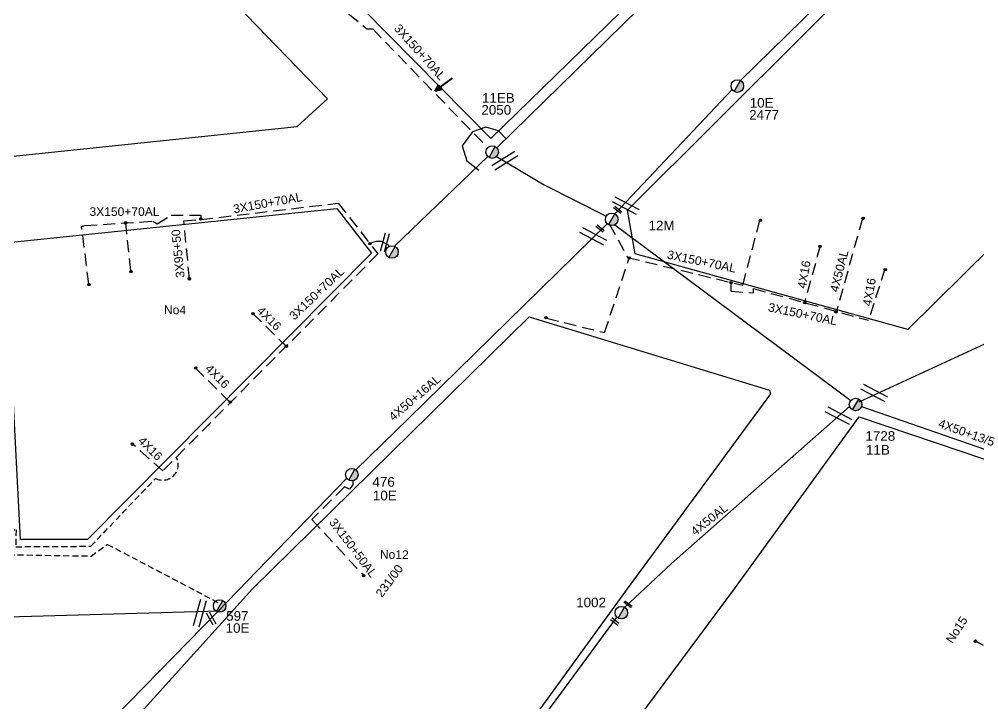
# Model space of a CAD drawing. Header units: millimetres. Extents: x 751 to 1825, y 360 to 872.
# Drawn here: x 1115.8 to 1216, y 472 to 543.4 of the extents above; entities that cross this region are included whole.
import ezdxf

# ---------------------------------------------------------------- set-up
doc = ezdxf.new("R2010")
doc.units = ezdxf.units.MM
doc.linetypes.add('DASHED', pattern=[19.05, 12.7, -6.35])
for name, color, linetype in [('Άγνωστα', 7, 'Continuous'), ('Γέφυρες Εναέριου Δικτύου', 7, 'Continuous'), ('Γυμνά εναέρια ΧΤ (3Φ)   4x50AL', 7, 'Continuous'), ('Γυμνά εναέρια ΧΤ και ΦΟΠ (3Φ)   4x50+16AL', 7, 'Continuous'), ('Εναέρια παροχή ΧΤ 4x16', 7, 'SYN_LINE'), ('Επίτονοι', 7, 'Continuous'), ('Επιγραφές - Σχήματα', 7, 'Continuous'), ('Καλώδια ΧΤ   3x150+50AL', 7, 'DASHED'), ('Καλώδια ΧΤ   3x95+50 AL XLPE', 7, 'DASHED'), ('Καλώδια ΧΤ   3x95+50CU', 7, 'DASHED'), ('Μηχανική τομή', 7, 'Continuous'), ('Στύλος ΦΜ', 7, 'Continuous'), ('Στύλος ΦΜ @ 1', 7, 'Continuous'), ('Συνδέσεις', 7, 'Continuous'), ('Τομή', 7, 'Continuous'), ('Υπόβαθρο ΔΕΗ', 7, 'Continuous'), ('Υπόγεια καλώδια Δικτύου ΧΤ και Παρ. ΧΤ - 3X150+70 AL', 7, 'DASHED'), ('Υπόγεια καλώδια Παροχών ΧΤ   4x50AL', 7, 'DASHED')]:
    doc.layers.add(name, color=color, linetype=linetype)
doc.styles.get("Standard").update_dxf_attribs({"font": 'ARIAL.TTF'})
doc.linetypes.add('SYN_LINE', pattern='A,0.5,-0.0001,["/\\/\\/\\/",Standard,S=0.1,R=0,X=0,Y=-0.05],-0.25', length=0.7501)

# ---------------------------------------------------------------- blocks, each defined once
blk = doc.blocks.new('ΥΠΑΡΧΩΝ ΤΣΙΜΕΝΤΕΝΙΟΣ ΣΤΥΛΟΣ')
at = {"layer": 'Στύλος ΦΜ'}
blk.add_hatch(color=256, dxfattribs=at).paths.add_polyline_path([(-1.29, -2.28, 0.574793), (2.62, 0, 0.268822), (1.3, 2.27)])
blk.add_line((-1.29, -2.28), (1.3, 2.27), dxfattribs=at)
blk.add_circle((0, 0), 2.62, dxfattribs=at)
at = {"layer": 'Στύλος ΦΜ', "flags": 4}
for tag, p in [('ΑΡΙΘΜΟΣ', (-4.68, 8.05)), ('ΤΥΠΟΣ', (-4.91, 3.03))]:
    blk.add_attdef(tag, p, '', height=4, dxfattribs=at)
blk = doc.blocks.new('_ΣΥΝΔΕΣΗ')
at = {"layer": 'Συνδέσεις', "linetype": 'SYN_LINE', "ltscale": 40}
blk.add_hatch(color=256, dxfattribs=at).paths.add_polyline_path([(0.5, -0.01, 1), (-0.5, -0.01, 1)])
at = {"layer": 'Συνδέσεις'}
blk.add_circle((0, -0.01), 0.5, dxfattribs=at)
blk = doc.blocks.new('ΜΗΧΑΝΙΚΗ ΤΟΜΗ')
at = {"layer": 'Μηχανική τομή', "ltscale": 40}
for p, q in [((-1.89, 0.78), (1.89, 0.78)), ((1.89, 0), (-1.89, 0))]:
    blk.add_line(p, q, dxfattribs=at)
blk = doc.blocks.new('ΤΟΜΗ')
at = {"layer": 'Τομή', "ltscale": 40}
for p, q in [((-5.68, 0), (5.68, 0)), ((5.68, -2.33), (-5.68, -2.33))]:
    blk.add_line(p, q, dxfattribs=at)
blk = doc.blocks.new('ΕΠΙΤΟΝΟΣ')
at = {"layer": 'Επίτονοι', "lineweight": 40, "ltscale": 40}
blk.add_hatch(color=256, dxfattribs=at).paths.add_polyline_path([(-1.13, 6.47), (0, 9.1), (1.13, 6.47)])
for p, q in [((-1.13, 6.47), (0, 9.1)), ((0, 9.1), (1.13, 6.47)), ((1.13, 6.47), (-1.13, 6.47)), ((-1.13, 6.47), (0, 6.47)), ((0, 6.47), (0, 0))]:
    blk.add_line(p, q, dxfattribs=at)

msp = doc.modelspace()

# ---------------------------------------------------------------- linework, layer by layer
at = {"layer": 'Άγνωστα', "color": 173, "ltscale": 0.1}
for points in [[(1165.63, 529.11), (1170.63, 526.18), (1170.63, 526.18), (1177.1, 522.89)], [(1178, 522.01), (1202.6, 503.67)], [(1203.72, 503.05), (1220.07, 497.4)]]:
    msp.add_lwpolyline(points, dxfattribs=at)
at = {"layer": 'Άγνωστα', "color": 85, "ltscale": 0.1}
msp.add_lwpolyline([(1203.5, 503.53), (1222.49, 512.29)], dxfattribs=at)
at = {"layer": 'Γέφυρες Εναέριου Δικτύου', "ltscale": 0.1}
msp.add_lwpolyline([(1166.67, 530.98), (1165.87, 531.8), (1164.53, 532.2), (1163.13, 531.69), (1162.06, 530.24), (1162.56, 528.67), (1163.82, 527.71)], dxfattribs=at)
at = {"layer": 'Γυμνά εναέρια ΧΤ (3Φ)   4x50AL', "color": 85, "ltscale": 0.1}
for points in [[(1165.68, 530.02), (1193.66, 557.41), (1199.2, 562.75)], [(1154.99, 519.78), (1164.73, 529.12)], [(1202.49, 503.04), (1183.9, 486.69), (1179.01, 482.1)]]:
    msp.add_lwpolyline(points, dxfattribs=at)
at = {"layer": 'Γυμνά εναέρια ΧΤ (3Φ)   4x50AL', "color": 5, "ltscale": 0.1}
for points in [[(1191.09, 537.04), (1208.77, 554.35)], [(1177.99, 523.14), (1190.23, 536.1)]]:
    msp.add_lwpolyline(points, dxfattribs=at)
at = {"layer": 'Γυμνά εναέρια ΧΤ και ΦΟΠ (3Φ)   4x50+16AL', "color": 1, "ltscale": 0.1}
for points in [[(1177.21, 522.11), (1156.47, 501.79), (1150.96, 496.45)], [(1136.54, 481.63), (1150.03, 495.58)]]:
    msp.add_lwpolyline(points, dxfattribs=at)
at = {"layer": 'Γυμνά εναέρια ΧΤ και ΦΟΠ (3Φ)   4x50+16AL', "color": 2, "ltscale": 0.1}
msp.add_lwpolyline([(1103.03, 445.83), (1105.95, 449.17), (1118.22, 462.91), (1136.54, 481.63)], dxfattribs=at)
at = {"layer": 'Γυμνά εναέρια ΧΤ και ΦΟΠ (3Φ)   4x50+16AL', "color": 3, "ltscale": 0.1}
msp.add_lwpolyline([(1106.05, 480.88), (1136.75, 481.76)], dxfattribs=at)
at = {"layer": 'Γυμνά εναέρια ΧΤ και ΦΟΠ (3Φ)   4x50+16AL', "color": 85, "ltscale": 0.1}
msp.add_lwpolyline([(1143.02, 433.41), (1146.14, 437.53), (1159.86, 456.18), (1166.94, 465.74), (1178.18, 481)], dxfattribs=at)
at = {"layer": 'Εναέρια παροχή ΧΤ 4x16', "color": 173, "linetype": 'DASHED', "ltscale": 0.1}
for points in [[(1199.42, 519.82), (1197.78, 513.89)], [(1206.18, 517.42), (1204.45, 512.05)]]:
    msp.add_lwpolyline(points, dxfattribs=at)
at = {"layer": 'Εναέρια παροχή ΧΤ 4x16', "color": 40, "linetype": 'DASHED', "ltscale": 0.1}
for points in [[(1140.24, 512.77), (1143.7, 509.33)], [(1134.2, 507.09), (1137.87, 503.45)], [(1130.84, 496.36), (1127.61, 499.18)]]:
    msp.add_lwpolyline(points, dxfattribs=at)
at = {"layer": 'Καλώδια ΧΤ   3x150+50AL', "color": 40, "ltscale": 0.05}
msp.add_lwpolyline([(1045.3, 456.25), (1043.26, 454.25), (1029.97, 466.39, -0.959237), (1032.98, 471.43), (1047.09, 482.82), (1070.91, 482.63), (1070.83, 489.27), (1107.23, 488.33), (1107.17, 490.06), (1115.52, 490.2), (1115.48, 488.43), (1123.32, 488.48), (1130.07, 495.56, 0.74196), (1132.24, 497.76)], format="xyb", dxfattribs=at)
at = {"layer": 'Καλώδια ΧΤ   3x150+50AL', "color": 1, "linetype": 'DASHED', "ltscale": 0.1}
msp.add_lwpolyline([(1150.64, 495.29), (1150.67, 494.87), (1150.31, 494.44), (1149.77, 494.66), (1146.37, 491.27), (1151.8, 485.41)], dxfattribs=at)
at = {"layer": 'Καλώδια ΧΤ   3x150+50AL', "color": 1, "ltscale": 0.05}
msp.add_lwpolyline([(1101.07, 481.38), (1100.37, 481.4), (1100.44, 487.83), (1123.34, 487.46), (1125.06, 488.67), (1136.84, 482.49)], dxfattribs=at)
at = {"layer": 'Καλώδια ΧΤ   3x95+50 AL XLPE', "color": 1, "linetype": 'DASHED', "ltscale": 0.1}
msp.add_lwpolyline([(1223.24, 474.67), (1215.61, 478.57)], dxfattribs=at)
at = {"layer": 'Καλώδια ΧΤ   3x95+50CU', "color": 40, "linetype": 'DASHED', "ltscale": 0.1}
msp.add_lwpolyline([(1133.61, 516.37), (1133.02, 522.4), (1134.8, 522.55)], dxfattribs=at)
at = {"layer": 'Υπόβαθρο ΔΕΗ', "ltscale": 0.1}
for points in [[(1263.38, 606.7), (1284.01, 585.61), (1208.55, 511.08), (1180.12, 518.98), (1179.3, 523.54), (1262.97, 606.87), (1263.09, 606.99), (1263.38, 606.7)], [(1065.72, 557.49), (1067.96, 524.21), (1144.85, 532.24), (1148.02, 535.15), (1121.61, 562.42), (1065.72, 557.49)], [(1114.39, 520.13), (1149, 523.69), (1152.6, 519.06), (1122.99, 489.2), (1115.98, 489.2), (1114.39, 520.13)], [(1150.26, 394.18), (1132.28, 405.44), (1140.87, 417.3), (1150.06, 429.44), (1175.81, 464.3), (1190.48, 484.03), (1203.47, 501.97), (1227.05, 494), (1232.62, 492.01), (1228.02, 484.03), (1222.84, 475.02), (1214.35, 460.62), (1187.18, 414.42), (1167.19, 380.54), (1162.93, 373.59), (1154.5, 377.02), (1132.05, 386.6), (1122.28, 386.85), (1120.83, 389.97), (1128.92, 400.87), (1146.82, 389.17)]]:
    msp.add_lwpolyline(points, dxfattribs=at)
for points in [[(1133.12, 563.37), (1165.07, 531.02), (1204.36, 569.32), (1172.09, 603.14)], [(1179.27, 484.03), (1110.25, 388.99), (1063.83, 391.65), (1061.99, 397.51), (1140.2, 484.03), (1169.05, 512.39), (1194.14, 504.76), (1194.25, 504.38)]]:
    msp.add_lwpolyline(points, close=True, dxfattribs=at)
at = {"layer": 'Υπόγεια καλώδια Δικτύου ΧΤ και Παρ. ΧΤ - 3X150+70 AL', "color": 85, "linetype": 'DASHED', "ltscale": 0.1}
msp.add_lwpolyline([(1191.18, 646.57), (1195.37, 642.31), (1168.06, 615.51), (1124.69, 572.68), (1131.59, 565.59), (1133.05, 565.59), (1133.88, 565.24), (1133.88, 564.43), (1133.39, 563.59), (1132.85, 563.15), (1150.22, 545.11), (1150.22, 544.01), (1152.14, 542.43), (1152.73, 542.43), (1164.72, 530.05)], dxfattribs=at)
at = {"layer": 'Υπόγεια καλώδια Δικτύου ΧΤ και Παρ. ΧΤ - 3X150+70 AL', "color": 40, "linetype": 'DASHED', "ltscale": 0.1}
for points in [[(1122.7, 521.93), (1129.78, 522.38), (1130.25, 522.11), (1131.7, 523.01), (1134.8, 523.01), (1134.8, 522.55), (1149.14, 524.26), (1153.27, 518.97), (1130.84, 496.36)], [(1123.11, 515.85), (1122.36, 521.83), (1122.7, 521.93)], [(1127.48, 517.24), (1126.96, 522.2)], [(1152.4, 520.08), (1153.13, 520.31), (1153.62, 520.31), (1154.36, 519.91), (1154.43, 519.74)]]:
    msp.add_lwpolyline(points, dxfattribs=at)
at = {"layer": 'Υπόγεια καλώδια Δικτύου ΧΤ και Παρ. ΧΤ - 3X150+70 AL', "color": 173, "linetype": 'DASHED', "ltscale": 0.1}
for points in [[(1177.41, 522.11), (1179.33, 518.6), (1191.34, 515.7), (1193.15, 522.53)], [(1170.87, 512.26), (1176.92, 510.76), (1179.54, 518.66)], [(1190.08, 516), (1190.08, 515.08), (1192.46, 514.92), (1192.46, 515.36), (1204.45, 512.05), (1204.45, 512.05)]]:
    msp.add_lwpolyline(points, dxfattribs=at)
at = {"layer": 'Υπόγεια καλώδια Παροχών ΧΤ   4x50AL', "color": 173, "linetype": 'DASHED', "ltscale": 0.1}
msp.add_lwpolyline([(1203.82, 522.66), (1201.12, 512.96)], dxfattribs=at)

# ---------------------------------------------------------------- block references
at = {"layer": 'Επιγραφές - Σχήματα', "ltscale": 0.1, "xscale": 0.2500000000000238, "yscale": 0.2500000000000238, "zscale": 0.2500000000000238, "rotation": 126.7961243325933}
msp.add_blockref('ΕΠΙΤΟΝΟΣ', (1161.07, 537.31), dxfattribs=at)
at = {"layer": 'Μηχανική τομή', "ltscale": 0.1}
for p, xscale, yscale, zscale, rotation in [((1178.23, 523.49), 0.2499999999999303, 0.2499999999999303, 0.2499999999999303, 321.926903792732), ((1176.39, 521.54), 0.2499999999999303, 0.2499999999999303, 0.2499999999999303, 321.926903792732), ((1179.31, 482.35), 0.2500000000000057, 0.2500000000000057, 0.2500000000000057, 323.1532749948807), ((1178.04, 480.71), -0.2500000000001225, 0.2500000000000104, 0.25, 141.5623259967598)]:
    msp.add_blockref('ΜΗΧΑΝΙΚΗ ΤΟΜΗ', p, dxfattribs=dict(at, xscale=xscale, yscale=yscale, zscale=zscale, rotation=rotation))
at = {"layer": 'Στύλος ΦΜ @ 1', "ltscale": 0.1}
ref = msp.add_blockref('ΥΠΑΡΧΩΝ ΤΣΙΜΕΝΤΕΝΙΟΣ ΣΤΥΛΟΣ', (1190.77, 536.47), dxfattribs=dict(at, xscale=0.25, yscale=0.25, zscale=0.25))
ref.add_attrib('ΤΥΠΟΣ', '2477', (1192.01, 532.97), dxfattribs={"layer": 'Στύλος ΦΜ', "height": 1, "flags": 4})
ref.add_attrib('ΑΡΙΘΜΟΣ', '10E', (1192.07, 534.23), dxfattribs={"layer": 'Στύλος ΦΜ', "height": 1, "flags": 4})
ref = msp.add_blockref('ΥΠΑΡΧΩΝ ΤΣΙΜΕΝΤΕΝΙΟΣ ΣΤΥΛΟΣ', (1165.19, 529.59), dxfattribs=dict(at, xscale=0.25, yscale=0.25, zscale=0.25))
ref.add_attrib('ΤΥΠΟΣ', '2050', (1164.07, 533.49), dxfattribs={"layer": 'Στύλος ΦΜ', "height": 1, "flags": 4})
ref.add_attrib('ΑΡΙΘΜΟΣ', '11EB', (1164.13, 534.74), dxfattribs={"layer": 'Στύλος ΦΜ', "height": 1, "flags": 4})
ref = msp.add_blockref('ΥΠΑΡΧΩΝ ΤΣΙΜΕΝΤΕΝΙΟΣ ΣΤΥΛΟΣ', (1177.67, 522.57), dxfattribs=dict(at, xscale=0.25, yscale=0.25, zscale=0.25))
ref.add_attrib('ΤΥΠΟΣ', '12M', (1181.51, 521.43), dxfattribs={"layer": 'Στύλος ΦΜ', "height": 1, "flags": 4})
at = {"layer": 'Στύλος ΦΜ @ 1', "ltscale": 0.1, "xscale": 0.25, "yscale": 0.25, "zscale": 0.25}
msp.add_blockref('ΥΠΑΡΧΩΝ ΤΣΙΜΕΝΤΕΝΙΟΣ ΣΤΥΛΟΣ', (1154.74, 519.17), dxfattribs=at)
at = {"layer": 'Στύλος ΦΜ @ 1', "ltscale": 0.1}
ref = msp.add_blockref('ΥΠΑΡΧΩΝ ΤΣΙΜΕΝΤΕΝΙΟΣ ΣΤΥΛΟΣ', (1203.11, 503.26), dxfattribs=dict(at, xscale=0.25, yscale=0.25, zscale=0.25))
ref.add_attrib('ΤΥΠΟΣ', '1728', (1204.14, 499.48), dxfattribs={"layer": 'Στύλος ΦΜ', "height": 1, "flags": 4})
ref.add_attrib('ΑΡΙΘΜΟΣ', '11B', (1204.2, 498.04), dxfattribs={"layer": 'Στύλος ΦΜ', "height": 1, "flags": 4})
ref = msp.add_blockref('ΥΠΑΡΧΩΝ ΤΣΙΜΕΝΤΕΝΙΟΣ ΣΤΥΛΟΣ', (1150.55, 495.94), dxfattribs=dict(at, xscale=0.25, yscale=0.25, zscale=0.25))
ref.add_attrib('ΤΥΠΟΣ', '476', (1152.7, 494.69), dxfattribs={"layer": 'Στύλος ΦΜ', "height": 1, "flags": 4})
ref.add_attrib('ΑΡΙΘΜΟΣ', '10E', (1152.75, 493.27), dxfattribs={"layer": 'Στύλος ΦΜ', "height": 1, "flags": 4})
ref = msp.add_blockref('ΥΠΑΡΧΩΝ ΤΣΙΜΕΝΤΕΝΙΟΣ ΣΤΥΛΟΣ', (1136.76, 482.25), dxfattribs=dict(at, xscale=0.25, yscale=0.25, zscale=0.25))
ref.add_attrib('ΤΥΠΟΣ', '10E', (1137.38, 479.45), dxfattribs={"layer": 'Στύλος ΦΜ', "height": 1, "flags": 4})
ref.add_attrib('ΑΡΙΘΜΟΣ', '597', (1137.44, 480.71), dxfattribs={"layer": 'Στύλος ΦΜ', "height": 1, "flags": 4})
ref = msp.add_blockref('ΥΠΑΡΧΩΝ ΤΣΙΜΕΝΤΕΝΙΟΣ ΣΤΥΛΟΣ', (1178.67, 481.55), dxfattribs=dict(at, xscale=0.25, yscale=0.25, zscale=0.25))
ref.add_attrib('ΑΡΙΘΜΟΣ', '1002', (1173.96, 482.12), dxfattribs={"layer": 'Στύλος ΦΜ', "height": 1, "flags": 4})
at = {"layer": 'Συνδέσεις', "ltscale": 0.1, "xscale": 0.25, "yscale": 0.25, "zscale": 0.25}
for p in [(1134.77, 522.6), (1203.9, 522.68), (1126.95, 522.21), (1193.18, 522.48), (1152.46, 520.05), (1199.41, 519.76), (1179.5, 518.55), (1127.5, 517.13), (1206.2, 517.32), (1123.14, 515.75), (1133.6, 516.37), (1190.12, 515.97), (1197.81, 513.88), (1140.25, 512.73), (1201.08, 512.93), (1170.8, 512.32), (1143.73, 509.35), (1134.26, 507.08), (1137.87, 503.52), (1127.64, 499.13), (1151.78, 485.41), (1215.61, 478.58)]:
    msp.add_blockref('_ΣΥΝΔΕΣΗ', p, dxfattribs=at)
at = {"layer": 'Τομή', "ltscale": 0.1}
for p, xscale, yscale, zscale, rotation in [((1166.36, 528.95), 0.2500000000000391, 0.2500000000000391, 0.2500000000000391, 31.68063388297242), ((1179.26, 524.26), 0.2499999999999336, 0.2499999999999336, 0.2499999999999336, 332.1218977633653), ((1175.86, 521.06), 0.2499999999999336, 0.2499999999999336, 0.2499999999999336, 332.1218977633653), ((1153.8, 520.22), 0.1750000000000274, 0.1750000000000274, 0.1750000000000274, 74.94580366187996), ((1205.19, 504.72), 0.2499999999999603, 0.2499999999999603, 0.2499999999999603, 332.6691467407037), ((1201.47, 502.36), 0.2499999999999603, 0.2499999999999603, 0.2499999999999603, 332.6691467407037), ((1134.41, 481.58), 0.2500000000000237, 0.2500000000000237, 0.2500000000000237, 74.04230335692108), ((1135.75, 480.88), 0.1250000000000118, 0.1250000000000118, 0.1250000000000118, 119.0423033569211)]:
    msp.add_blockref('ΤΟΜΗ', p, dxfattribs=dict(at, xscale=xscale, yscale=yscale, zscale=zscale, rotation=rotation))

# ---------------------------------------------------------------- texts
at = {"layer": 'Άγνωστα', "color": 7, "ltscale": 0.1, "insert": (1211.96, 501.77), "char_height": 0.9, "width": 84.1859, "attachment_point": 1, "rotation": 340.5286}
msp.add_mtext('4X50+13/5', dxfattribs=at)
at = {"layer": 'Γυμνά εναέρια ΧΤ (3Φ)   4x50AL', "color": 7, "ltscale": 0.1, "insert": (1185.81, 490.23), "char_height": 0.9, "width": 84.1859, "attachment_point": 1, "rotation": 38.4408}
msp.add_mtext('4X50AL', dxfattribs=at)
at = {"layer": 'Γυμνά εναέρια ΧΤ και ΦΟΠ (3Φ)   4x50+16AL', "color": 7, "ltscale": 0.1, "insert": (1154.3, 502.18), "char_height": 0.9, "width": 84.1859, "attachment_point": 1, "rotation": 40.3059}
msp.add_mtext('4X50+16AL', dxfattribs=at)
at = {"layer": 'Εναέρια παροχή ΧΤ 4x16', "color": 7, "linetype": 'DASHED', "ltscale": 0.1, "char_height": 0.9, "width": 84.1859, "attachment_point": 1}
for insert, rotation in [((1197.03, 515.45), 80.1399), ((1203.85, 513.62), 80.1399), ((1141.2, 513.6), 315.2369), ((1135.8, 507.56), 315.2369), ((1128.8, 500.03), 315.2369)]:
    msp.add_mtext('4X16', dxfattribs=dict(at, insert=insert, rotation=rotation))
at = {"layer": 'Επιγραφές - Σχήματα', "color": 7, "ltscale": 0.1, "char_height": 0.9, "width": 84.1859, "attachment_point": 1}
for s, insert, rotation in [('No4', (1130.96, 513.6), 359.1291), ('No12', (1153.49, 488.09), 359.1291), ('231/00', (1152.96, 483.59), 53.5404)]:
    msp.add_mtext(s, dxfattribs=dict(at, insert=insert, rotation=rotation))
at = {"layer": 'Επιγραφές - Σχήματα', "ltscale": 0.1, "insert": (1212.46, 478.76), "char_height": 0.9, "width": 2.7351, "attachment_point": 1, "rotation": 56.9071}
msp.add_mtext('No15', dxfattribs=at)
at = {"layer": 'Καλώδια ΧΤ   3x150+50AL', "color": 7, "linetype": 'DASHED', "ltscale": 0.1, "insert": (1148.85, 491.52), "char_height": 0.9, "width": 84.1859, "attachment_point": 1, "rotation": 307.0649}
msp.add_mtext('3X150+50AL', dxfattribs=at)
at = {"layer": 'Καλώδια ΧΤ   3x95+50CU', "color": 7, "linetype": 'DASHED', "ltscale": 0.1, "insert": (1132.22, 516.43), "char_height": 0.9, "width": 84.1859, "attachment_point": 1, "rotation": 95.7919}
msp.add_mtext('3X95+50', dxfattribs=at)
at = {"layer": 'Υπόγεια καλώδια Δικτύου ΧΤ και Παρ. ΧΤ - 3X150+70 AL', "color": 7, "linetype": 'DASHED', "ltscale": 0.1, "char_height": 0.9, "width": 84.1859, "attachment_point": 1}
for insert, rotation in [((1155.56, 543.04), 311.8075), ((1138.1, 524.08), 10.2795), ((1183.57, 519.37), 348.2443), ((1143.92, 512.65), 43.5322), ((1194.11, 513.88), 348.2443)]:
    msp.add_mtext('3X150+70AL', dxfattribs=dict(at, insert=insert, rotation=rotation))
at = {"layer": 'Υπόγεια καλώδια Δικτύου ΧΤ και Παρ. ΧΤ - 3X150+70 AL', "color": 7, "linetype": 'DASHED', "ltscale": 0.1, "insert": (1123.18, 523.83), "char_height": 0.9, "width": 84.1859, "attachment_point": 1}
msp.add_mtext('3X150+70AL', dxfattribs=at)
at = {"layer": 'Υπόγεια καλώδια Παροχών ΧΤ   4x50AL', "color": 7, "linetype": 'DASHED', "ltscale": 0.1, "insert": (1200.41, 515.14), "char_height": 0.9, "width": 84.1859, "attachment_point": 1, "rotation": 75.632}
msp.add_mtext('4X50AL', dxfattribs=at)

doc.saveas('drawing.dxf')
